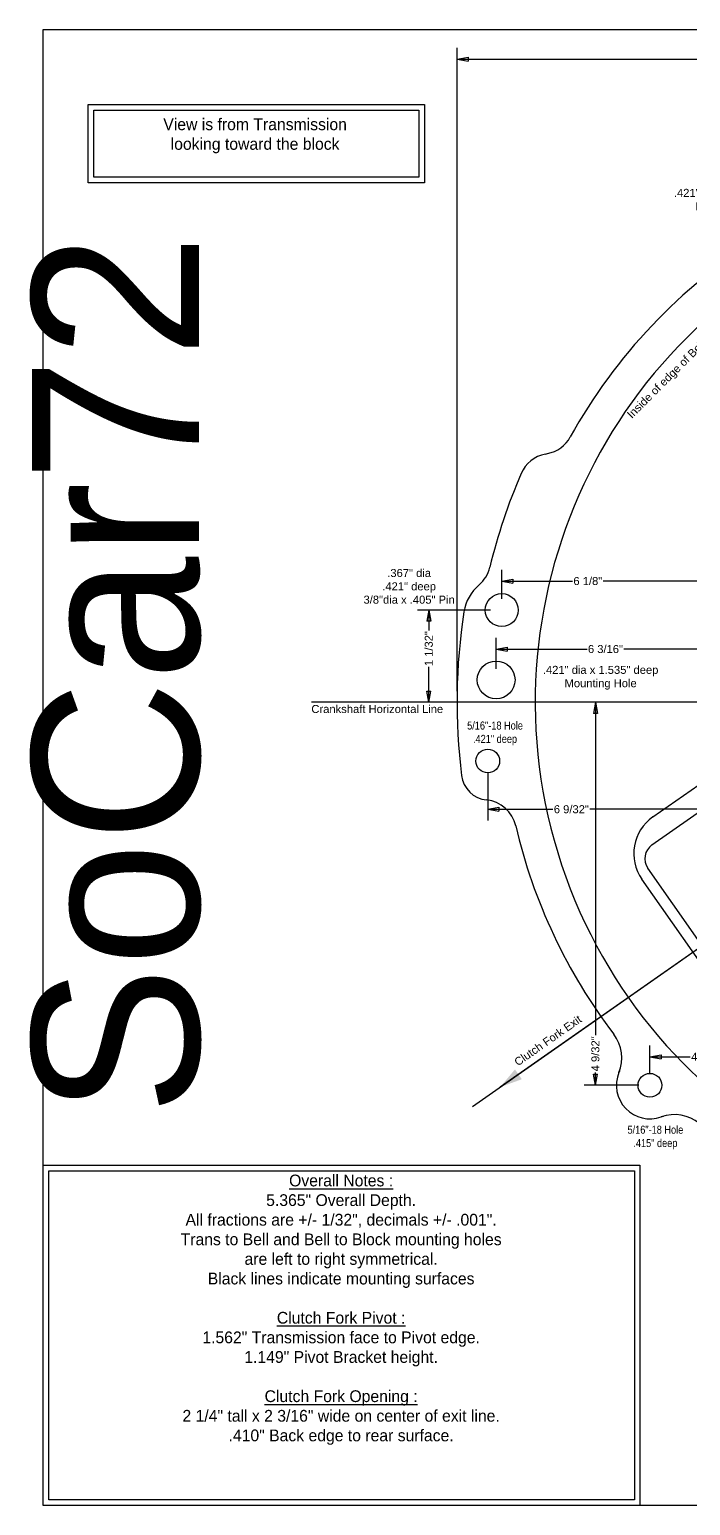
# Model space of a CAD drawing. Header units: inches. Extents: x 289 to 401, y -474 to -450.
# Drawn here: x 288.7 to 296.08, y -471.09 to -454.59 of the extents above; entities that cross this region are included whole.
import ezdxf

# ---------------------------------------------------------------- set-up
doc = ezdxf.new("R2010")
doc.units = ezdxf.units.IN
doc.header["$MEASUREMENT"] = 0
doc.header["$PDMODE"] = 1
doc.header["$PDSIZE"] = -2
for name, color, linetype in [('Black', 7, 'Continuous'), ('Dimension', 163, 'Continuous'), ('Green', 94, 'Continuous'), ('Grey', 9, 'Continuous'), ('Red', 1, 'Continuous'), ('Title Block', 7, 'Continuous')]:
    doc.layers.add(name, color=color, linetype=linetype)
doc.styles.add('Arial', font='Arial Regular.ttf')
doc.styles.add('Arial Narrow', font='Arial Narrow Regular.ttf')
doc.styles.add('Chalkboard', font='Chalkboard Regular.ttf')
doc.styles.add('Copperplate Light', font='')
doc.styles.add('Papyrus', font='Papyrus Regular.ttf')
doc.styles.get('Copperplate Light').set_extended_font_data('Copperplate Light')
doc.dimstyles.new('Buckmensions', dxfattribs={"dimtxt": 0.115475, "dimasz": 0.125, "dimexe": 0.125, "dimexo": 0.125, "dimgap": 0, "dimtad": 0, "dimdec": 3, "dimzin": 11, "dimdsep": 46, "dimlunit": 4, "dimtxsty": 'Chalkboard', "dimblk": 'VW_EMPTYARROW', "dimcen": 0, "dimadec": 4, "dimazin": 0, "dimtfac": 0.8, "dimtdec": 3, "dimtix": 1, "dimtmove": 0, "dimatfit": 0, "dimldrblk": 'VW_EMPTYARROW', "dimfxl": 0, "dimfrac": 2, "dimtolj": 1, "dimtzin": 11, "dimarcsym": 0})

# ---------------------------------------------------------------- blocks, each defined once
blk = doc.blocks.new('VW_EMPTYARROW')
at = {"color": 0, "linetype": 'ByBlock', "lineweight": -2}
for p, q in [((0, 0), (-1, 0.18)), ((-1, -0.18), (-1, 0.18)), ((0, 0), (-1, 0)), ((0, 0), (-1, -0.18))]:
    blk.add_line(p, q, dxfattribs=at)
blk = doc.blocks.new('*D13')
at = {"layer": 'Defpoints', "color": 0, "lineweight": 0}
for p in [(293.475, -454.925), (307.6, -458.594), (293.475, -462.115)]:
    blk.add_point(p, dxfattribs=at)
at = {"layer": 'Dimension', "color": 0, "lineweight": -2}
for p, q in [((293.475, -461.99), (293.475, -454.8)), ((307.6, -458.469), (307.6, -454.8)), ((293.6, -454.925), (301, -454.925)), ((307.475, -454.925), (301.687, -454.925))]:
    blk.add_line(p, q, dxfattribs=at)
at = {"layer": 'Dimension', "color": 0, "lineweight": -2, "xscale": 0.125, "yscale": 0.125, "zscale": 0.125, "rotation": 180}
blk.add_blockref('VW_EMPTYARROW', (293.475, -454.925), dxfattribs=at)
at = {"layer": 'Dimension', "color": 0, "lineweight": -2, "xscale": 0.125, "yscale": 0.125, "zscale": 0.125}
blk.add_blockref('VW_EMPTYARROW', (307.6, -454.925), dxfattribs=at)
at = {"layer": 'Dimension', "color": 0, "insert": (301.344, -454.925), "char_height": 0.13422, "attachment_point": 5, "style": 'Arial'}
blk.add_mtext('\\A1;1\'-2 1/8"', dxfattribs=at)
blk = doc.blocks.new('*D30')
at = {"layer": 'Defpoints', "color": 0, "lineweight": 0}
for p in [(293.912, -461.52), (293.912, -461.865), (300.1, -462.115)]:
    blk.add_point(p, dxfattribs=at)
at = {"layer": 'Dimension', "color": 0, "lineweight": -2}
for p, q in [((293.912, -461.74), (293.912, -461.395)), ((300.1, -461.99), (300.1, -461.395)), ((294.037, -461.52), (294.928, -461.52)), ((299.975, -461.52), (295.341, -461.52))]:
    blk.add_line(p, q, dxfattribs=at)
at = {"layer": 'Dimension', "color": 0, "lineweight": -2, "xscale": 0.125, "yscale": 0.125, "zscale": 0.125, "rotation": 180}
blk.add_blockref('VW_EMPTYARROW', (293.912, -461.52), dxfattribs=at)
at = {"layer": 'Dimension', "color": 0, "lineweight": -2, "xscale": 0.125, "yscale": 0.125, "zscale": 0.125}
blk.add_blockref('VW_EMPTYARROW', (300.1, -461.52), dxfattribs=at)
at = {"layer": 'Dimension', "color": 0, "insert": (295.134, -461.52), "char_height": 0.08948, "attachment_point": 5, "style": 'Arial'}
blk.add_mtext('\\A1;6 3/16"', dxfattribs=at)
blk = doc.blocks.new('*D32')
at = {"layer": 'Defpoints', "color": 0, "lineweight": 0}
for p in [(293.819, -462.771), (300.1, -462.803), (293.819, -463.311)]:
    blk.add_point(p, dxfattribs=at)
at = {"layer": 'Dimension', "color": 0, "lineweight": -2}
for p, q in [((293.819, -462.896), (293.819, -463.436)), ((300.1, -462.928), (300.1, -463.436)), ((293.944, -463.311), (294.546, -463.311)), ((299.975, -463.311), (294.96, -463.311))]:
    blk.add_line(p, q, dxfattribs=at)
at = {"layer": 'Dimension', "color": 0, "lineweight": -2, "xscale": 0.125, "yscale": 0.125, "zscale": 0.125, "rotation": 180}
blk.add_blockref('VW_EMPTYARROW', (293.819, -463.311), dxfattribs=at)
at = {"layer": 'Dimension', "color": 0, "lineweight": -2, "xscale": 0.125, "yscale": 0.125, "zscale": 0.125}
blk.add_blockref('VW_EMPTYARROW', (300.1, -463.311), dxfattribs=at)
at = {"layer": 'Dimension', "color": 0, "insert": (294.753, -463.311), "char_height": 0.08948, "attachment_point": 5, "style": 'Arial'}
blk.add_mtext('\\A1;6 9/32"', dxfattribs=at)
blk = doc.blocks.new('*D34')
at = {"layer": 'Defpoints', "color": 0, "lineweight": 0}
for p in [(295.631, -466.078), (295.631, -466.396), (300.1, -466.365)]:
    blk.add_point(p, dxfattribs=at)
at = {"layer": 'Dimension', "color": 0, "lineweight": -2}
for p, q in [((295.631, -466.271), (295.631, -465.953)), ((300.1, -466.24), (300.1, -465.953)), ((295.756, -466.078), (296.081, -466.078)), ((299.975, -466.078), (296.566, -466.078))]:
    blk.add_line(p, q, dxfattribs=at)
at = {"layer": 'Dimension', "color": 0, "lineweight": -2, "xscale": 0.125, "yscale": 0.125, "zscale": 0.125, "rotation": 180}
blk.add_blockref('VW_EMPTYARROW', (295.631, -466.078), dxfattribs=at)
at = {"layer": 'Dimension', "color": 0, "lineweight": -2, "xscale": 0.125, "yscale": 0.125, "zscale": 0.125}
blk.add_blockref('VW_EMPTYARROW', (300.1, -466.078), dxfattribs=at)
at = {"layer": 'Dimension', "color": 0, "insert": (296.323, -466.078), "char_height": 0.08948, "attachment_point": 5, "style": 'Arial'}
blk.add_mtext('\\A1;4 15/32"', dxfattribs=at)
blk = doc.blocks.new('*D37')
at = {"layer": 'Defpoints', "color": 0, "lineweight": 0}
for p in [(295.6, -462.115), (295.022, -466.396), (295.631, -466.396)]:
    blk.add_point(p, dxfattribs=at)
at = {"layer": 'Dimension', "color": 0, "lineweight": -2}
for p, q in [((295.475, -462.115), (294.897, -462.115)), ((295.022, -462.24), (295.022, -465.837)), ((295.022, -466.271), (295.022, -466.252)), ((295.506, -466.396), (294.897, -466.396))]:
    blk.add_line(p, q, dxfattribs=at)
at = {"layer": 'Dimension', "color": 0, "lineweight": -2, "xscale": 0.125, "yscale": 0.125, "zscale": 0.125}
for p, rotation in [((295.022, -462.115), 90), ((295.022, -466.396), 270)]:
    blk.add_blockref('VW_EMPTYARROW', p, dxfattribs=dict(at, rotation=rotation))
at = {"layer": 'Dimension', "color": 0, "insert": (295.022, -466.045), "char_height": 0.08948, "attachment_point": 5, "rotation": 90, "style": 'Arial'}
blk.add_mtext('\\A1;4 9/32"', dxfattribs=at)
blk = doc.blocks.new('*D43')
at = {"layer": 'Defpoints', "color": 0, "lineweight": 0}
for p in [(293.975, -460.76), (293.975, -461.084), (300.1, -461.178)]:
    blk.add_point(p, dxfattribs=at)
at = {"layer": 'Dimension', "color": 0, "lineweight": -2}
for p, q in [((293.975, -460.959), (293.975, -460.635)), ((300.1, -461.053), (300.1, -460.635)), ((294.1, -460.76), (294.765, -460.76)), ((299.975, -460.76), (295.109, -460.76))]:
    blk.add_line(p, q, dxfattribs=at)
at = {"layer": 'Dimension', "color": 0, "lineweight": -2, "xscale": 0.125, "yscale": 0.125, "zscale": 0.125, "rotation": 180}
blk.add_blockref('VW_EMPTYARROW', (293.975, -460.76), dxfattribs=at)
at = {"layer": 'Dimension', "color": 0, "lineweight": -2, "xscale": 0.125, "yscale": 0.125, "zscale": 0.125}
blk.add_blockref('VW_EMPTYARROW', (300.1, -460.76), dxfattribs=at)
at = {"layer": 'Dimension', "color": 0, "insert": (294.937, -460.76), "char_height": 0.0895, "attachment_point": 5, "style": 'Arial'}
blk.add_mtext('\\A1;6 1/8"', dxfattribs=at)
blk = doc.blocks.new('*D44')
at = {"layer": 'Defpoints', "color": 0, "lineweight": 0}
for p in [(293.16, -461.084), (293.975, -461.084), (294.35, -462.115)]:
    blk.add_point(p, dxfattribs=at)
at = {"layer": 'Dimension', "color": 0, "lineweight": -2}
for p, q in [((293.85, -461.084), (293.035, -461.084)), ((293.16, -461.209), (293.16, -461.313)), ((293.16, -461.99), (293.16, -461.717)), ((294.225, -462.115), (293.035, -462.115))]:
    blk.add_line(p, q, dxfattribs=at)
at = {"layer": 'Dimension', "color": 0, "lineweight": -2, "xscale": 0.125, "yscale": 0.125, "zscale": 0.125}
for p, rotation in [((293.16, -461.084), 90), ((293.16, -462.115), 270)]:
    blk.add_blockref('VW_EMPTYARROW', p, dxfattribs=dict(at, rotation=rotation))
at = {"layer": 'Dimension', "color": 0, "insert": (293.16, -461.515), "char_height": 0.08948, "attachment_point": 5, "rotation": 90, "style": 'Arial'}
blk.add_mtext('\\A1;1 1/32"', dxfattribs=at)
blk = doc.blocks.new('*D56')
at = {"layer": 'Defpoints', "color": 0, "lineweight": 0}
for p in [(300.1, -462.115), (299.084, -463.48), (293.547, -466.704), (300.1, -469.615)]:
    blk.add_point(p, dxfattribs=at)
at = {"layer": 'Dimension', "color": 0, "lineweight": -2}
for p, q in [((293.649, -466.632), (298.808, -463.02)), ((300.1, -469.49), (300.1, -463.692))]:
    blk.add_line(p, q, dxfattribs=at)
for start, end in [(219.2111, 239.0337), (245.9678, 265.7904)]:
    blk.add_arc((300.1, -462.115), 1.702, start, end, dxfattribs=at)
at = {"layer": 'Dimension', "color": 0, "lineweight": -2, "xscale": 0.125, "yscale": 0.125, "zscale": 0.125}
for p, rotation in [((298.706, -463.091), 127.1063276917121), ((300.1, -463.817), 357.8951834908847)]:
    blk.add_blockref('VW_EMPTYARROW', p, dxfattribs=dict(at, rotation=rotation))
at = {"layer": 'Dimension', "color": 0, "insert": (299.314, -463.625), "char_height": 0.0895, "attachment_point": 5, "rotation": 332.5008, "style": 'Arial'}
blk.add_mtext('\\A1;55° ', dxfattribs=at)

msp = doc.modelspace()

# ---------------------------------------------------------------- linework, layer by layer
at = {"layer": 'Black'}
for p, q in [((294.4622347, -459.3394051), (294.487458, -459.3343239)), ((295.6538384, -463.7090824), (296.3193872, -463.243034)), ((296.7908458, -465.6596901), (295.6077999, -463.9702202))]:
    msp.add_line(p, q, dxfattribs=at)
for centre, radius in [((293.975, -461.0838889), 0.1835937), ((293.9125, -461.8651389), 0.2109375), ((293.81875, -462.7713889), 0.1328125), ((295.63125, -466.3963889), 0.1328125)]:
    msp.add_circle(centre, radius, dxfattribs=at)
for centre, radius, start, end in [((300.1, -462.1151389), 5.75, 111.40841163, 12.39740206), ((300.1, -462.1151389), 6.125, 122.03873342, 151.0285427), ((294.4134028, -458.9667088), 0.375, 281.38967074, 331.0285427), ((294.5362899, -459.7070201), 0.375, 101.38967074, 156.59578093), ((300.1, -462.1151389), 6.4375, 156.59578093, 166.44031238), ((293.4773902, -460.5178924), 0.375, 310.33049946, 346.44031238), ((294.0375, -461.1776389), 0.4904411, 130.33049946, 171.20942897), ((300.1, -462.1151389), 6.625, 171.20945476, 187.10052308), ((293.8359118, -462.8954304), 0.3125, 187.10052308, 264.25505751), ((293.7670929, -463.5794773), 0.375, 13.01951058, 84.25505751), ((300.1, -462.1151389), 6.125, 193.01951058, 217.28346145), ((295.7613881, -463.8626706), 0.1875, 125.00151118, 215.00151118), ((294.8785576, -466.0904308), 0.4375, 337.87899788, 37.28346145), ((300.1, -462.1151389), 6.125, 217.28346145, 217.29619231), ((295.63125, -466.3963889), 0.375, 157.87899788, 289.66584446), ((295.63125, -466.3963889), 0.375, 153.98436763, 157.87899788), ((295.9046838, -467.1614968), 0.4375, 50.26138089, 109.66584446), ((295.63125, -466.3963889), 0.375, 289.66584446, 293.56047471)]:
    msp.add_arc(centre, radius, start, end, dxfattribs=at)
at = {"layer": 'Dimension', "color": 7}
for points in [[(289.3525, -455.43125), (293.1125, -455.43125), (293.1125, -456.30625), (289.3525, -456.30625)], [(289.415, -455.49375), (293.05, -455.49375), (293.05, -456.24375), (289.415, -456.24375)], [(288.85, -467.28875), (295.519987, -467.28875), (295.519987, -471.09375), (288.85, -471.09375)], [(288.9125, -467.35125), (295.457487, -467.35125), (295.457487, -471.03125), (288.9125, -471.03125)]]:
    msp.add_lwpolyline(points, close=True, dxfattribs=at)
at = {"layer": 'Green'}
msp.add_line((300.1, -462.1151389), (293.9564731, -466.4171242), dxfattribs=at)
msp.add_solid([(293.9564731, -466.4171242), (294.1228388, -466.2188573), (294.1996835, -466.3286029)], dxfattribs=at)
at = {"layer": 'Grey'}
for p, q in [((295.6640271, -463.3967486), (296.261799, -462.9781606)), ((296.6526039, -465.6801938), (295.5412576, -464.093116))]:
    msp.add_line(p, q, dxfattribs=at)
msp.add_arc((295.9508261, -463.806317), 0.5, 125.00151118, 215.00151118, dxfattribs=at)
at = {"layer": 'Red'}
msp.add_line((308.35, -462.1151389), (291.85, -462.1151389), dxfattribs=at)
at = {"layer": 'Title Block'}
for p, q in [((288.85, -454.59375), (310.35, -454.59375)), ((288.85, -471.09375), (288.85, -454.59375)), ((310.35, -471.09375), (288.85, -471.09375))]:
    msp.add_line(p, q, dxfattribs=at)

# ---------------------------------------------------------------- texts
at = {"layer": 'Dimension', "color": 7, "char_height": 0.131493011, "attachment_point": 2, "style": 'Copperplate Light'}
for s, insert in [('View is from Transmission\\Plooking toward the block', (291.21875, -455.5875)), ('{\\LOverall Notes :}\\P5.365" Overall Depth.\\PAll fractions are +/- 1/32", decimals +/- .001". \\PTrans to Bell and Bell to Block mounting holes\\Pare left to right symmetrical.\\PBlack lines indicate mounting surfaces\\P\\P{\\LClutch }{\\LFork }{\\LPivot :}\\P1.562" Transmission face to Pivot edge.\\P1.149" Pivot Bracket height.\\P\\P{\\LClutch Fork Opening :}\\P2 1/4" tall x 2 3/16" wide on center of exit line.\\P.410" Back edge to rear surface.\\P', (292.18, -467.395))]:
    msp.add_mtext(s, dxfattribs=dict(at, insert=insert))
at = {"layer": 'Dimension', "attachment_point": 2}
for s, insert, char_height, style in [('{\\C163;\\l.421" dia x 1.535" deep\\PMounting Hole}', (296.5441225, -456.375), 0.089483001, 'Arial'), ('{\\C163;\\l.367" dia\\P.421" deep\\P3/8"dia x .405" Pin\\P}', (292.94, -460.624641), 0.089483001, 'Arial'), ('{\\C163;\\l.421" dia x 1.535" deep\\PMounting Hole}', (295.08, -461.7075), 0.089483001, 'Arial'), ('{\\C163;\\l5/16"-18 Hole\\P.421" deep}', (293.9, -462.33), 0.089475371, 'Arial Narrow'), ('{\\C163;\\l5/16"-18 Hole\\P.415" deep}', (295.6919797, -466.8482297), 0.089475371, 'Arial Narrow')]:
    msp.add_mtext(s, dxfattribs=dict(at, insert=insert, char_height=char_height, style=style))
at = {"layer": 'Dimension', "color": 254, "insert": (288.7256944, -461.804375), "char_height": 1.867744, "attachment_point": 2, "rotation": 90, "style": 'Papyrus'}
msp.add_mtext('SoCar72', dxfattribs=at)
at = {"layer": 'Dimension', "insert": (296.11, -458.14), "char_height": 0.089483001, "attachment_point": 2, "rotation": 45, "style": 'Arial'}
msp.add_mtext('{\\C163;\\lInside of edge of Bellhousing at block.}', dxfattribs=at)
at = {"layer": 'Green', "insert": (294.465, -465.86), "char_height": 0.089483001, "attachment_point": 2, "rotation": 35, "style": 'Arial'}
msp.add_mtext('{\\C94;\\lClutch Fork Exit}', dxfattribs=at)
at = {"layer": 'Red', "insert": (292.584, -462.145), "char_height": 0.089483001, "attachment_point": 2, "style": 'Arial'}
msp.add_mtext('{\\C1;\\lCrankshaft Horizontal Line}', dxfattribs=at)

# ---------------------------------------------------------------- dimensions: what is measured, and where the dimension line sits
at = {"layer": 'Dimension'}
for base, p1, p2, override, picture, middle in [((293.475, -454.9246702), (307.600347, -458.59375), (293.475, -462.1151389), {"dimtxt": 0.134225, "dimgap": 0.015625, "dimdec": 5, "dimpost": '<>', "dimtxsty": 'Arial'}, '*D13', (301.34375, -454.9246702)), ((293.975, -460.76), (300.1, -461.1776389), (293.975, -461.0838889), {"dimtxt": 0.089483, "dimgap": 0.015625, "dimdec": 5, "dimpost": '<>', "dimtxsty": 'Arial'}, '*D43', (294.9373196, -460.76)), ((293.9125, -461.52), (300.1, -462.1151389), (293.9125, -461.8651389), {"dimtxt": 0.089483, "dimgap": 0.015625, "dimdec": 5, "dimpost": '<>', "dimtxsty": 'Arial'}, '*D30', (295.134375, -461.52)), ((293.81875, -463.3107071), (300.1, -462.8026389), (293.81875, -462.7713889), {"dimtxt": 0.089483, "dimgap": 0.015625, "dimdec": 5, "dimpost": '<>', "dimtxsty": 'Arial'}, '*D32', (294.7528766, -463.3107071)), ((295.63125, -466.078125), (300.1, -466.3651389), (295.63125, -466.3963889), {"dimtxt": 0.089483, "dimgap": 0.015625, "dimdec": 5, "dimpost": '<>', "dimtxsty": 'Arial'}, '*D34', (296.3232856, -466.078125))]:
    dim = msp.add_linear_dim(base=base, p1=p1, p2=p2, dimstyle='Buckmensions', override=override, dxfattribs=at)
    dim.commit()
    dim.dimension.update_dxf_attribs({"geometry": picture, "text_midpoint": middle, "dimtype": 160})
for base, p1, p2, picture, middle in [((293.16, -461.0838889), (294.35, -462.1151389), (293.975, -461.0838889), '*D44', (293.16, -461.515)), ((295.021875, -466.3963889), (295.6, -462.1151389), (295.63125, -466.3963889), '*D37', (295.021875, -466.0445661))]:
    dim = msp.add_linear_dim(base=base, p1=p1, p2=p2, angle=90, dimstyle='Buckmensions', override={"dimtxt": 0.089483, "dimgap": 0.015625, "dimdec": 5, "dimpost": '<>', "dimtxsty": 'Arial'}, dxfattribs=at)
    dim.commit()
    dim.dimension.update_dxf_attribs({"geometry": picture, "text_midpoint": middle, "dimtype": 160})
dim = msp.add_angular_dim_3p(base=(299.083832, -463.4801395), center=(300.1, -462.1151389), p1=(293.5469047, -466.7039232), p2=(300.1, -469.6151389), dimstyle='Buckmensions', override={"dimtxt": 0.089483, "dimgap": 0.015625, "dimpost": '<> ', "dimtxsty": 'Arial', "dimblk": 'VW_EMPTYARROW', "dimadec": 0}, dxfattribs=at)
dim.commit()
dim.dimension.update_dxf_attribs({"geometry": '*D56', "text_midpoint": (299.3142567, -463.6245863)})

doc.saveas('drawing.dxf')
